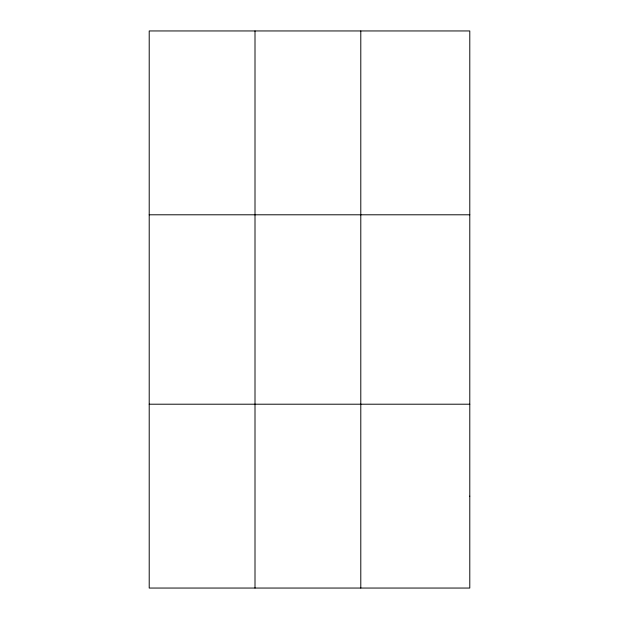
<?xml version="1.0" encoding="UTF-8"?>
<svg xmlns="http://www.w3.org/2000/svg" width="619" height="619" viewBox="0 0 619 619"><rect width="100%" height="100%" fill="white"/><g stroke="black" fill="none" stroke-linecap="round" stroke-linejoin="round"><path stroke-width="0.93" d="M255.005 588.05L255.005 30.95M360.792 588.05L360.792 30.95M149.21 214.793L469.79 214.793M149.21 404.207L469.79 404.207M469.79 496.129L469.79 588.05L149.21 588.05L149.21 30.95L469.79 30.95L469.79 496.129"/></g></svg>
